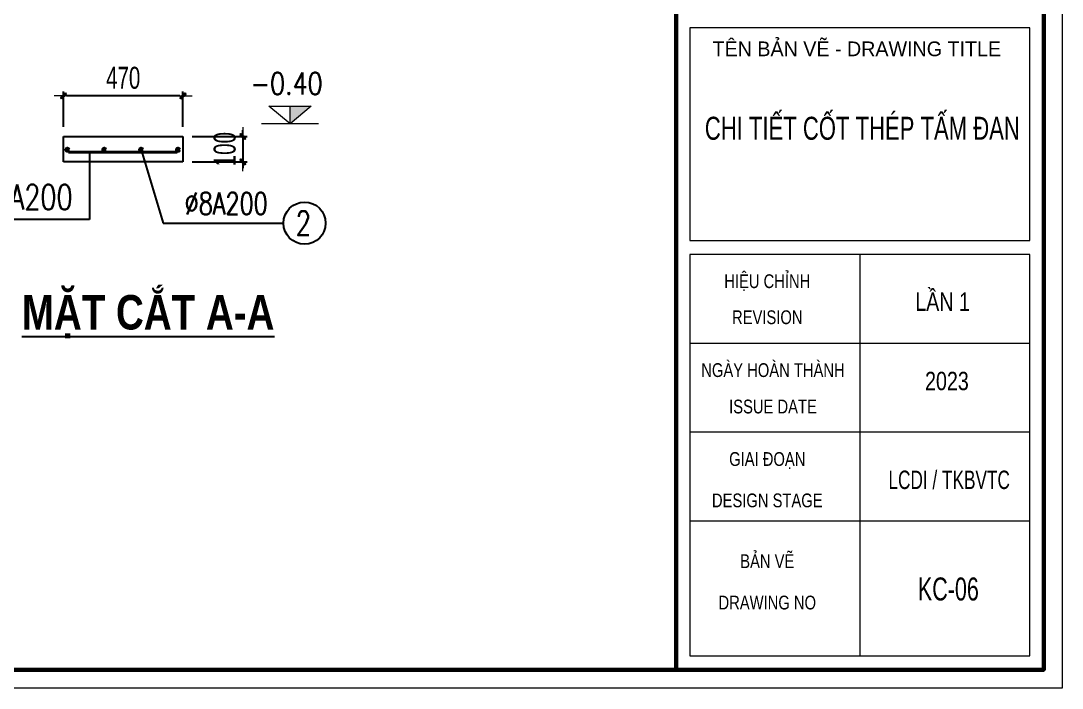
# Model space of a CAD drawing. Header units: millimetres. Extents: x -211129 to 461116, y -574633 to 115.
# Drawn here: x 28937 to 45316, y -574633 to -564139 of the extents above; entities that cross this region are included whole.
import ezdxf
from ezdxf.enums import TextEntityAlignment as Align

# ---------------------------------------------------------------- set-up
doc = ezdxf.new("R2010")
doc.units = ezdxf.units.MM
doc.header["$MEASUREMENT"] = 0
doc.header["$PDMODE"] = 32
doc.layers.get('Defpoints').update_dxf_attribs({"color": 1})
for name, color, linetype, lineweight in [('Dim', 252, 'Continuous', 13), ('Khungten_LCDI', 7, 'Continuous', 5), ('LC Dim', 8, 'Continuous', 18), ('LC Net dam2', 6, 'Continuous', 40), ('LC Net dam3', 1, 'Continuous', 60), ('LC Net thay', 63, 'Continuous', 25), ('LC Text1', 3, 'Continuous', 20), ('LC Text2', 7, 'Continuous', 25)]:
    doc.layers.add(name, color=color, linetype=linetype, lineweight=lineweight)
doc.styles.add('HOATBIF', font='hoatbif.shx', dxfattribs={"width": 0.7})
doc.styles.add('Khungten', font='VHAVAN.TTF', dxfattribs={"width": 0.9, "height": 5000})
doc.styles.add('LC 1', font='VHAVANB.TTF')
doc.styles.add('LC 3', font='vnsimli.shx', dxfattribs={"width": 0.75})
doc.styles.add('LC3', font='VHARIALB.TTF', dxfattribs={"width": 0.8})
doc.styles.add('T1', font='Vnsimli.shx', dxfattribs={"width": 0.8})
doc.styles.add('Title', font='VHBLACK.TTF', dxfattribs={"width": 0.8})
doc.dimstyles.new('1-170', dxfattribs={"dimscale": 138, "dimtxt": 2.5, "dimasz": 0.35, "dimexe": 0.5, "dimexo": 0, "dimgap": 0.8, "dimtad": 1, "dimdec": 0, "dimzin": 0, "dimdsep": 46, "dimtxsty": 'HOATBIF', "dimblk1": 'DOT', "dimblk2": 'DOT', "dimsah": 1, "dimcen": -1, "dimdle": 1, "dimclrd": 256, "dimclre": 256, "dimclrt": 4, "dimadec": 3, "dimazin": 2, "dimtfac": 0.333333, "dimtdec": 0, "dimtix": 1, "dimtmove": 2, "dimatfit": 3, "dimldrblk": 'DOT', "dimfxl": 1, "dimtvp": 0.833333, "dimtolj": 1, "dimtzin": 0, "dimarcsym": 0})

# ---------------------------------------------------------------- blocks, each defined once
blk = doc.blocks.new('lcdi fix')
at = {"layer": 'Defpoints', "lineweight": 0}
blk.add_lwpolyline([(-1200, -14850), (-1200, 14850), (40800, 14850), (40800, -14850)], close=True, dxfattribs=at)
at = {"layer": 'Khungten_LCDI', "color": 5, "lineweight": 60}
blk.add_line((36600, 14650), (36600, -14650), dxfattribs=at)
at = {"layer": 'Khungten_LCDI', "color": 5, "lineweight": 25}
blk.add_line((40600, -14650), (40600, 14650), dxfattribs=at)
at = {"layer": 'Khungten_LCDI', "color": 9, "lineweight": 15}
for p, q in [((38600, -10133), (38600, -14500)), ((40450, -11100), (36750, -11100)), ((40450, -12067), (36750, -12067)), ((40450, -13033), (36750, -13033))]:
    blk.add_line(p, q, dxfattribs=at)
at = {"layer": 'Khungten_LCDI', "color": 5, "lineweight": 60}
blk.add_lwpolyline([(0, -14650), (0, 14650), (40600, 14650), (40600, -14650)], close=True, dxfattribs=at)
at = {"layer": 'Khungten_LCDI', "color": 9, "lineweight": 15}
for points in [[(36750, -9983), (40450, -9983), (40450, -7667), (36750, -7667)], [(36750, -14500), (40450, -14500), (40450, -10133), (36750, -10133)]]:
    blk.add_lwpolyline(points, close=True, dxfattribs=at)
at = {"color": 7, "style": 'Khungten'}
blk.add_text('tªn b¶n vÏ - drawing title', height=160, dxfattribs=at).set_placement((38566, -7977), align=Align.CENTER)
at = {"color": 7}
for s, height, style, width, p in [('hiÖu chØnh', 150, 'Khungten', 0.8, (37592, -10499)), ('revision', 150, 'Khungten', 0.8, (37592, -10891)), ('ngµy hoµn thµnh', 150, 'Khungten', 0.8, (37654, -11466)), ('issue date', 150, 'Khungten', 0.8, (37654, -11862)), ('giai ®o¹n', 150, 'Khungten', 0.8, (37592, -12433)), ('lcdi / TKBVTC', 200, 'Title', 0.7, (39571, -12684)), ('design stage', 150, 'Khungten', 0.8, (37592, -12883)), ('b¶n vÏ', 150, 'Khungten', 0.8, (37592, -13544)), ('drawing nO', 150, 'Khungten', 0.8, (37592, -13994))]:
    blk.add_text(s, height=height, dxfattribs=dict(at, style=style, width=width)).set_placement(p, align=Align.CENTER)
at = {"color": 7, "style": 'Khungten', "width": 0.8}
for tag, p in [('REVISION', (39499, -10746)), ('NGAYHT', (39546, -11609))]:
    blk.add_attdef(tag, text='', height=200, dxfattribs=at).set_placement(p, align=Align.CENTER)
at = {"layer": 'LC Text1', "color": 3, "style": 'LC 1', "width": 1.834006}
for tag, p, p2 in [('TENBANVE1', (36913, -8886), (40339, -8886)), ('TENBANVE2', (36913, -9562), (40339, -9562))]:
    blk.add_attdef(tag, text='', height=250, dxfattribs=at).set_placement(p, p2, align=Align.FIT)
at = {"layer": 'LC Text1', "style": 'Title', "width": 0.7}
blk.add_attdef('SOBANVE', text='', height=250, dxfattribs=at).set_placement((39562, -13896), align=Align.CENTER)
blk = doc.blocks.new('DOT')
at = {"layer": 'LC Dim'}
blk.add_line((-3, 0), (3, 0), dxfattribs=at)
at = {"layer": 'LC Dim', "color": 4}
blk.add_line((-1, -1), (1, 1), dxfattribs=at)
blk.add_lwpolyline([(0.5, 1), (-1, -0.5), (-0.5, -1), (1, 0.5)], close=True, dxfattribs=at)
blk = doc.blocks.new('*D999')
at = {"layer": 'Defpoints', "color": 0, "transparency": 16777216}
for p in [(31634, -565957), (31634, -566357), (32428, -566357)]:
    blk.add_point(p, dxfattribs=at)
at = {"layer": 'LC Dim', "lineweight": -2, "transparency": 16777216}
for p, q in [((32428, -565909), (32428, -565860)), ((31634, -565957), (32497, -565957)), ((32428, -565957), (32428, -566357)), ((31634, -566357), (32497, -566357)), ((32428, -566405), (32428, -566454))]:
    blk.add_line(p, q, dxfattribs=at)
at = {"layer": 'LC Dim', "lineweight": -2, "transparency": 16777216, "xscale": 48.3, "yscale": 48.3, "zscale": 48.3}
for p, rotation in [((32428, -565957), 270), ((32428, -566357), 90)]:
    blk.add_blockref('DOT', p, dxfattribs=dict(at, rotation=rotation))
at = {"layer": 'LC Dim', "color": 4, "transparency": 16777216, "insert": (32145, -566157), "char_height": 345, "attachment_point": 5, "rotation": 90, "style": 'HOATBIF'}
blk.add_mtext('\\A1;100', dxfattribs=at)
blk = doc.blocks.new('_Dot')
at = {"color": 0, "linetype": 'ByBlock', "lineweight": -2}
blk.add_line((-0.5, 0), (-1, 0), dxfattribs=at)
at = {"color": 0, "linetype": 'ByBlock', "const_width": 0.5}
blk.add_lwpolyline([(-0.25, 0, 1), (0.25, 0, 1)], format="xyb", close=True, dxfattribs=at)
blk = doc.blocks.new('*D1000')
at = {"layer": 'Defpoints', "color": 0, "transparency": 16777216}
for p in [(29607, -565320), (29607, -565808), (31487, -565808)]:
    blk.add_point(p, dxfattribs=at)
at = {"layer": 'LC Dim', "lineweight": -2, "transparency": 16777216}
for p, q in [((29607, -565808), (29607, -565251)), ((31439, -565320), (29656, -565320)), ((31487, -565808), (31487, -565251))]:
    blk.add_line(p, q, dxfattribs=at)
at = {"layer": 'LC Dim', "lineweight": -2, "transparency": 16777216, "xscale": 48.3, "yscale": 48.3, "zscale": 48.3, "rotation": 180}
blk.add_blockref('DOT', (29607, -565320), dxfattribs=at)
at = {"layer": 'LC Dim', "lineweight": -2, "transparency": 16777216, "xscale": 48.3, "yscale": 48.3, "zscale": 48.3}
blk.add_blockref('DOT', (31487, -565320), dxfattribs=at)
at = {"layer": 'LC Dim', "color": 4, "transparency": 16777216, "insert": (30547, -565037), "char_height": 345, "attachment_point": 5, "style": 'HOATBIF'}
blk.add_mtext('\\A1;470', dxfattribs=at)
blk = doc.blocks.new('theptron1')
at = {"layer": 'LC Net dam3'}
for p, q in [((-0.5, 0), (0.5, 0)), ((-0.35, 0.35), (0.35, -0.35)), ((0.35, 0.35), (-0.35, -0.35)), ((0, 0.5), (0, -0.5))]:
    blk.add_line(p, q, dxfattribs=at)
blk.add_circle((0, 0), 0.5, dxfattribs=at)
blk = doc.blocks.new('*U693')
at = {"layer": 'LC Dim', "xscale": 31.59771428557757, "yscale": 31.59771428557757, "zscale": 31.59771428557757, "rotation": 2.045408488889489}
blk.add_blockref('theptron1', (0, 0), dxfattribs=at)
blk = doc.blocks.new('*U694')
at = {"layer": 'Dim', "color": 0, "linetype": 'ByBlock', "lineweight": -2, "transparency": 16777216}
for p in [(0, 0), (580, 0), (1160, 0), (1740, 0)]:
    blk.add_blockref('*U693', p, dxfattribs=at)
blk = doc.blocks.new('TIEUDE1')
at = {"layer": 'LC Text2', "color": 7, "style": 'LC 1'}
blk.add_attdef('TIªU§Ò', text='', height=5, dxfattribs=at).set_placement((0, 0), align=Align.BOTTOM_CENTER)
blk.add_attdef('TL', text='', height=3, dxfattribs=at).set_placement((0, -2), align=Align.TOP_CENTER)
blk = doc.blocks.new('Caodo1')
at = {"layer": 'LC Text1'}
blk.add_hatch(color=4, dxfattribs=at).paths.add_polyline_path([(0, 200), (0, 0), (243, 200)])
at = {"layer": 'LC Text1', "color": 4}
for p, q in [((0, 0), (0, 200)), ((324, 0), (-324, 0))]:
    blk.add_line(p, q, dxfattribs=at)
blk.add_lwpolyline([(-243, 200), (243, 200), (0, 0), (0, 0)], close=True, dxfattribs=at)
at = {"layer": 'LC Text1', "color": 4, "style": 'T1', "width": 0.8}
blk.add_attdef('%%P0,00', text='', height=250, dxfattribs=at).set_placement((-39, 460), align=Align.MIDDLE_CENTER)

msp = doc.modelspace()

# ---------------------------------------------------------------- linework, layer by layer
at = {"layer": 'LC Net dam2'}
msp.add_line((29685.1, -566206.7), (31397.4, -566206.7), dxfattribs=at)
at = {"layer": 'LC Net thay', "ltscale": 0.2}
for p, q in [((29607.5, -565957), (31487.5, -565957)), ((29607.5, -566357), (29607.5, -565957)), ((31487.5, -565957), (31487.5, -566357)), ((31487.5, -566357), (29607.5, -566357))]:
    msp.add_line(p, q, dxfattribs=at)
at = {"layer": 'LC Text2', "ltscale": 100}
msp.add_circle((33399.8, -567320.5), 331.6, dxfattribs=at)

# ---------------------------------------------------------------- block references
at = {"layer": 'Dim'}
msp.add_blockref('*U694', (29669.6, -566166.5), dxfattribs=at)
at = {"layer": 'LC Net thay'}
ref = msp.add_blockref('lcdi fix', (-13674.4, -553162.1), dxfattribs=dict(at, xscale=1.44585, yscale=1.44585, zscale=1.44585))
ref.add_attrib('NGAYHT', '2023', dxfattribs={"layer": 'LC Text1', "height": 289.17, "style": 'Khungten', "width": 0.8}).set_placement((43503.3, -569947.5), align=Align.CENTER)
ref.add_attrib('REVISION', 'lÇn 1', dxfattribs={"layer": 'LC Text1', "height": 289.17, "style": 'Khungten', "width": 0.8}).set_placement((43434.9, -568699.6), align=Align.CENTER)
ref.add_attrib('SOBANVE', 'KC-06', dxfattribs={"layer": 'LC Text1', "height": 361.46, "style": 'Title', "width": 0.7}).set_placement((43526.3, -573253.9), align=Align.CENTER)
ref.add_attrib('TENBANVE1', 'CHI TIÕT CèT THÐP TÊM §AN', dxfattribs={"layer": 'LC Text1', "height": 361.462, "style": 'Title', "width": 0.619583}).set_placement((39695.8, -566009.6), (44650, -566009.6), align=Align.FIT)
at = {"layer": 'LC Text1'}
ref = msp.add_blockref('Caodo1', (33171.1, -565757), dxfattribs=dict(at, xscale=1.376999964283859, yscale=1.376999964283859, zscale=1.376999964283859))
ref.add_attrib('%%P0,00', '-0.40', dxfattribs={"layer": 'LC Text2', "color": 1, "height": 344.25, "style": 'T1', "width": 0.8}).set_placement((33117.3, -565124.2), align=Align.MIDDLE_CENTER)
at = {"layer": 'LC Text2'}
ref = msp.add_blockref('TIEUDE1', (30939.2, -569156.2), dxfattribs=dict(at, xscale=110.1599971429216, yscale=110.1599971429216, zscale=110.1599971429216))
ref.add_attrib('TIªU§Ò', '%%UmÆt c¾t a-a', dxfattribs={"color": 7, "height": 542.473, "style": 'LC3', "width": 0.8}).set_placement((30939.2, -569156.2), align=Align.BOTTOM_CENTER)

# ---------------------------------------------------------------- texts
at = {"layer": 'LC Text2', "linetype": 'ByBlock', "style": 'LC 3', "width": 0.75}
for height, p in [(393.43, (28259, -567107.8)), (344.25, (31514.7, -567183.1))]:
    msp.add_text('%%C8A200', height=height, dxfattribs=at).set_placement(p)
at = {"layer": 'LC Text2', "ltscale": 100, "style": 'LC 3', "width": 0.75}
msp.add_text('2', height=378.7, dxfattribs=at).set_placement((33381.1, -567320.5), align=Align.MIDDLE_CENTER)

# ---------------------------------------------------------------- dimensions: what is measured, and where the dimension line sits
at = {"layer": 'LC Dim'}
dim = msp.add_linear_dim(base=(29607.5, -565320.1), p1=(31487.5, -565808.1), p2=(29607.5, -565808.1), dimstyle='1-170', override={"dimlfac": 0.25}, dxfattribs=at)
dim.commit()
dim.dimension.update_dxf_attribs({"geometry": '*D1000', "text_midpoint": (30547.5, -565037.2)})
dim = msp.add_linear_dim(base=(32427.7, -566357), p1=(31634.3, -565957), p2=(31634.3, -566357), angle=90, dimstyle='1-170', override={"dimlfac": 0.25}, dxfattribs=at)
dim.commit()
dim.dimension.update_dxf_attribs({"geometry": '*D999', "text_midpoint": (32144.8, -566157)})

# ---------------------------------------------------------------- leaders
for points in [[(30829.6, -566166.5), (31174.4, -567320.5), (33068.2, -567320.5)], [(30016.7, -566206.7), (30016.7, -567264.8), (28197.2, -567264.8)]]:
    msp.add_leader(points, dimstyle='1-170', override={"dimlfac": 0.25}, dxfattribs=at)

doc.saveas('drawing.dxf')
